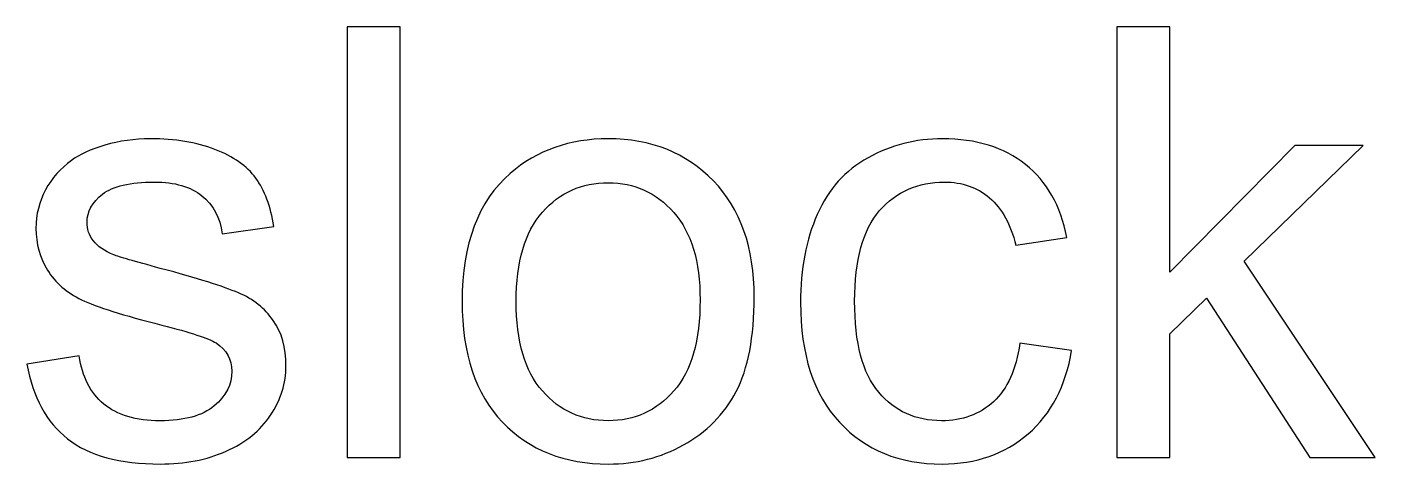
# Model space of a CAD drawing. Header units: millimetres. Extents: x -489 to 489, y -241 to 468.
# Drawn here: x -7.16 to 21.33, y 393.05 to 402.29 of the extents above; entities that cross this region are included whole.
import ezdxf

# ---------------------------------------------------------------- set-up
doc = ezdxf.new("R2010")
doc.units = ezdxf.units.MM
doc.header["$MEASUREMENT"] = 0
doc.layers.add('Layer 1', color=7, linetype='Continuous')

msp = doc.modelspace()

# ---------------------------------------------------------------- linework, layer by layer
at = {"layer": 'Layer 1', "color": 250}
for points, knots in [([(-0.3883, 393.1943), (-0.3883, 393.1943), (-0.3883, 402.2875), (-0.3883, 402.2875), (-0.3883, 402.2875), (-0.3883, 402.2875), (0.7293, 402.2875), (0.7293, 402.2875), (0.7293, 402.2875), (0.7293, 402.2875), (0.7293, 393.1943), (0.7293, 393.1943), (0.7293, 393.1943), (0.7293, 393.1943), (-0.3883, 393.1943), (-0.3883, 393.1943)], [0, 0, 0, 0, 0.2, 0.2, 0.2, 0.2, 0.4, 0.4, 0.4, 0.4, 0.6, 0.6, 0.6, 0.6, 1, 1, 1, 1]), ([(15.8761, 393.1943), (15.8761, 393.1943), (15.8761, 402.2875), (15.8761, 402.2875), (15.8761, 402.2875), (15.8761, 402.2875), (16.9937, 402.2875), (16.9937, 402.2875), (16.9937, 402.2875), (16.9937, 402.2875), (16.9937, 397.108), (16.9937, 397.108), (16.9937, 397.108), (16.9937, 397.108), (19.6353, 399.7856), (19.6353, 399.7856), (19.6353, 399.7856), (19.6353, 399.7856), (21.0789, 399.7856), (21.0789, 399.7856), (21.0789, 399.7856), (21.0789, 399.7856), (18.5643, 397.3366), (18.5643, 397.3366), (18.5643, 397.3366), (18.5643, 397.3366), (21.3329, 393.1943), (21.3329, 393.1943), (21.3329, 393.1943), (21.3329, 393.1943), (19.9571, 393.1943), (19.9571, 393.1943), (19.9571, 393.1943), (19.9571, 393.1943), (17.7684, 396.5619), (17.7684, 396.5619), (17.7684, 396.5619), (17.7684, 396.5619), (16.9937, 395.8084), (16.9937, 395.8084), (16.9937, 395.8084), (16.9937, 395.8084), (16.9937, 393.1943), (16.9937, 393.1943), (16.9937, 393.1943), (16.9937, 393.1943), (15.8761, 393.1943), (15.8761, 393.1943)], [0, 0, 0, 0, 0.0769231, 0.0769231, 0.0769231, 0.0769231, 0.1538462, 0.1538462, 0.1538462, 0.1538462, 0.2307692, 0.2307692, 0.2307692, 0.2307692, 0.3076923, 0.3076923, 0.3076923, 0.3076923, 0.3846154, 0.3846154, 0.3846154, 0.3846154, 0.4615385, 0.4615385, 0.4615385, 0.4615385, 0.5384615, 0.5384615, 0.5384615, 0.5384615, 0.6153846, 0.6153846, 0.6153846, 0.6153846, 0.6923077, 0.6923077, 0.6923077, 0.6923077, 0.7692308, 0.7692308, 0.7692308, 0.7692308, 0.8461538, 0.8461538, 0.8461538, 0.8461538, 1, 1, 1, 1]), ([(-7.1574, 395.1628), (-7.1574, 395.1628), (-6.0525, 395.3406), (-6.0525, 395.3406), (-6.0525, 395.3406), (-5.9911, 394.8982), (-5.8175, 394.5596), (-5.5339, 394.3225), (-5.5339, 394.3225), (-5.2503, 394.0875), (-4.8523, 393.969), (-4.3443, 393.969), (-4.3443, 393.969), (-3.83, 393.969), (-3.449, 394.0727), (-3.1992, 394.2823), (-3.1992, 394.2823), (-2.9516, 394.4897), (-2.8267, 394.7352), (-2.8267, 395.0168), (-2.8267, 395.0168), (-2.8267, 395.2686), (-2.9389, 395.4676), (-3.1611, 395.6115), (-3.1611, 395.6115), (-3.3178, 395.711), (-3.6988, 395.8359), (-4.3041, 395.9904), (-4.3041, 395.9904), (-5.1212, 396.1957), (-5.6863, 396.3735), (-6.0038, 396.5238), (-6.0038, 396.5238), (-6.3192, 396.6762), (-6.5584, 396.8837), (-6.7214, 397.1504), (-6.7214, 397.1504), (-6.8843, 397.4149), (-6.9669, 397.7092), (-6.9669, 398.0309), (-6.9669, 398.0309), (-6.9669, 398.3251), (-6.8992, 398.596), (-6.7658, 398.8458), (-6.7658, 398.8458), (-6.6303, 399.0956), (-6.4483, 399.303), (-6.2176, 399.4681), (-6.2176, 399.4681), (-6.044, 399.5951), (-5.807, 399.7031), (-5.5085, 399.792), (-5.5085, 399.792), (-5.2079, 399.8809), (-4.8883, 399.9253), (-4.5454, 399.9253), (-4.5454, 399.9253), (-4.029, 399.9253), (-3.576, 399.8512), (-3.1865, 399.7009), (-3.1865, 399.7009), (-2.7949, 399.5528), (-2.5071, 399.3496), (-2.3208, 399.0956), (-2.3208, 399.0956), (-2.1367, 398.8395), (-2.0075, 398.4987), (-1.9377, 398.0711), (-1.9377, 398.0711), (-1.9377, 398.0711), (-3.0299, 397.9187), (-3.0299, 397.9187), (-3.0299, 397.9187), (-3.0786, 398.2616), (-3.2225, 398.5304), (-3.4596, 398.723), (-3.4596, 398.723), (-3.6966, 398.9157), (-4.0311, 399.0109), (-4.465, 399.0109), (-4.465, 399.0109), (-4.9751, 399.0109), (-5.3413, 398.9262), (-5.5593, 398.7569), (-5.5593, 398.7569), (-5.7773, 398.5876), (-5.8874, 398.3886), (-5.8874, 398.1621), (-5.8874, 398.1621), (-5.8874, 398.0182), (-5.8429, 397.887), (-5.7519, 397.7705), (-5.7519, 397.7705), (-5.6609, 397.652), (-5.5191, 397.5525), (-5.3244, 397.4742), (-5.3244, 397.4742), (-5.2122, 397.4319), (-4.8862, 397.3366), (-4.3401, 397.1885), (-4.3401, 397.1885), (-3.5527, 396.9789), (-3.0024, 396.8053), (-2.6891, 396.672), (-2.6891, 396.672), (-2.3758, 396.5386), (-2.1303, 396.3418), (-1.9525, 396.0878), (-1.9525, 396.0878), (-1.7726, 395.8317), (-1.6837, 395.5142), (-1.6837, 395.1332), (-1.6837, 395.1332), (-1.6837, 394.7628), (-1.7916, 394.4135), (-2.0097, 394.0854), (-2.0097, 394.0854), (-2.2277, 393.7573), (-2.5409, 393.5033), (-2.9495, 393.3234), (-2.9495, 393.3234), (-3.3601, 393.1435), (-3.8236, 393.0546), (-4.3401, 393.0546), (-4.3401, 393.0546), (-5.1952, 393.0546), (-5.8493, 393.2324), (-6.298, 393.5859), (-6.298, 393.5859), (-6.7468, 393.9415), (-7.0325, 394.4664), (-7.1574, 395.1628)], [0, 0, 0, 0, 0.0294118, 0.0294118, 0.0294118, 0.0294118, 0.0588235, 0.0588235, 0.0588235, 0.0588235, 0.0882353, 0.0882353, 0.0882353, 0.0882353, 0.1176471, 0.1176471, 0.1176471, 0.1176471, 0.1470588, 0.1470588, 0.1470588, 0.1470588, 0.1764706, 0.1764706, 0.1764706, 0.1764706, 0.2058824, 0.2058824, 0.2058824, 0.2058824, 0.2352941, 0.2352941, 0.2352941, 0.2352941, 0.2647059, 0.2647059, 0.2647059, 0.2647059, 0.2941176, 0.2941176, 0.2941176, 0.2941176, 0.3235294, 0.3235294, 0.3235294, 0.3235294, 0.3529412, 0.3529412, 0.3529412, 0.3529412, 0.3823529, 0.3823529, 0.3823529, 0.3823529, 0.4117647, 0.4117647, 0.4117647, 0.4117647, 0.4411765, 0.4411765, 0.4411765, 0.4411765, 0.4705882, 0.4705882, 0.4705882, 0.4705882, 0.5, 0.5, 0.5, 0.5, 0.5294118, 0.5294118, 0.5294118, 0.5294118, 0.5588235, 0.5588235, 0.5588235, 0.5588235, 0.5882353, 0.5882353, 0.5882353, 0.5882353, 0.6176471, 0.6176471, 0.6176471, 0.6176471, 0.6470588, 0.6470588, 0.6470588, 0.6470588, 0.6764706, 0.6764706, 0.6764706, 0.6764706, 0.7058824, 0.7058824, 0.7058824, 0.7058824, 0.7352941, 0.7352941, 0.7352941, 0.7352941, 0.7647059, 0.7647059, 0.7647059, 0.7647059, 0.7941176, 0.7941176, 0.7941176, 0.7941176, 0.8235294, 0.8235294, 0.8235294, 0.8235294, 0.8529412, 0.8529412, 0.8529412, 0.8529412, 0.8823529, 0.8823529, 0.8823529, 0.8823529, 0.9117647, 0.9117647, 0.9117647, 0.9117647, 0.9411765, 0.9411765, 0.9411765, 0.9411765, 1, 1, 1, 1]), ([(2.0395, 396.49), (2.0395, 397.707), (2.3782, 398.6087), (3.0576, 399.1951), (3.0576, 399.1951), (3.6228, 399.6819), (4.3149, 399.9253), (5.1298, 399.9253), (5.1298, 399.9253), (6.0337, 399.9253), (6.7745, 399.629), (7.3502, 399.0363), (7.3502, 399.0363), (7.9238, 398.4458), (8.2117, 397.6266), (8.2117, 396.5831), (8.2117, 396.5831), (8.2117, 395.7364), (8.0847, 395.0718), (7.8307, 394.5871), (7.8307, 394.5871), (7.5767, 394.1024), (7.2063, 393.7256), (6.7195, 393.4568), (6.7195, 393.4568), (6.2347, 393.1879), (5.7035, 393.0546), (5.1298, 393.0546), (5.1298, 393.0546), (4.207, 393.0546), (3.4619, 393.3488), (2.8925, 393.9394), (2.8925, 393.9394), (2.3231, 394.5299), (2.0395, 395.3808), (2.0395, 396.49)], [0, 0, 0, 0, 0.1, 0.1, 0.1, 0.1, 0.2, 0.2, 0.2, 0.2, 0.3, 0.3, 0.3, 0.3, 0.4, 0.4, 0.4, 0.4, 0.5, 0.5, 0.5, 0.5, 0.6, 0.6, 0.6, 0.6, 0.7, 0.7, 0.7, 0.7, 0.8, 0.8, 0.8, 0.8, 1, 1, 1, 1]), ([(13.8272, 395.6073), (13.8272, 395.6073), (14.9194, 395.4549), (14.9194, 395.4549), (14.9194, 395.4549), (14.7988, 394.7035), (14.494, 394.1172), (14.0008, 393.6917), (14.0008, 393.6917), (13.5076, 393.2663), (12.9001, 393.0546), (12.1826, 393.0546), (12.1826, 393.0546), (11.283, 393.0546), (10.5591, 393.3488), (10.013, 393.9373), (10.013, 393.9373), (9.4648, 394.5257), (9.1917, 395.3681), (9.1917, 396.4646), (9.1917, 396.4646), (9.1917, 397.1758), (9.3102, 397.7959), (9.5452, 398.3293), (9.5452, 398.3293), (9.7801, 398.8606), (10.1379, 399.2607), (10.6205, 399.5253), (10.6205, 399.5253), (11.1009, 399.792), (11.6238, 399.9253), (12.191, 399.9253), (12.191, 399.9253), (12.9043, 399.9253), (13.4907, 399.7454), (13.9436, 399.3834), (13.9436, 399.3834), (14.3987, 399.0215), (14.6908, 398.5071), (14.8178, 397.8425), (14.8178, 397.8425), (14.8178, 397.8425), (13.7383, 397.6774), (13.7383, 397.6774), (13.7383, 397.6774), (13.6346, 398.1198), (13.4526, 398.4521), (13.188, 398.6765), (13.188, 398.6765), (12.9255, 398.8987), (12.608, 399.0109), (12.2355, 399.0109), (12.2355, 399.0109), (11.6724, 399.0109), (11.2152, 398.8098), (10.8618, 398.4077), (10.8618, 398.4077), (10.5104, 398.0034), (10.3347, 397.3684), (10.3347, 396.4963), (10.3347, 396.4963), (10.3347, 395.6115), (10.504, 394.9702), (10.8427, 394.5701), (10.8427, 394.5701), (11.1835, 394.1701), (11.6259, 393.969), (12.1699, 393.969), (12.1699, 393.969), (12.6101, 393.969), (12.9763, 394.1024), (13.2684, 394.3712), (13.2684, 394.3712), (13.5626, 394.6379), (13.7489, 395.0506), (13.8272, 395.6073)], [0, 0, 0, 0, 0.05, 0.05, 0.05, 0.05, 0.1, 0.1, 0.1, 0.1, 0.15, 0.15, 0.15, 0.15, 0.2, 0.2, 0.2, 0.2, 0.25, 0.25, 0.25, 0.25, 0.3, 0.3, 0.3, 0.3, 0.35, 0.35, 0.35, 0.35, 0.4, 0.4, 0.4, 0.4, 0.45, 0.45, 0.45, 0.45, 0.5, 0.5, 0.5, 0.5, 0.55, 0.55, 0.55, 0.55, 0.6, 0.6, 0.6, 0.6, 0.65, 0.65, 0.65, 0.65, 0.7, 0.7, 0.7, 0.7, 0.75, 0.75, 0.75, 0.75, 0.8, 0.8, 0.8, 0.8, 0.85, 0.85, 0.85, 0.85, 0.9, 0.9, 0.9, 0.9, 1, 1, 1, 1]), ([(3.1825, 396.4878), (3.1825, 395.6454), (3.3667, 395.0146), (3.735, 394.5977), (3.735, 394.5977), (4.1054, 394.1786), (4.5689, 393.969), (5.1298, 393.969), (5.1298, 393.969), (5.6844, 393.969), (6.1458, 394.1786), (6.5163, 394.5998), (6.5163, 394.5998), (6.8846, 395.021), (7.0687, 395.6623), (7.0687, 396.5238), (7.0687, 396.5238), (7.0687, 397.3366), (6.8824, 397.9526), (6.512, 398.3696), (6.512, 398.3696), (6.1416, 398.7887), (5.6802, 398.9982), (5.1298, 398.9982), (5.1298, 398.9982), (4.5689, 398.9982), (4.1054, 398.7908), (3.735, 398.3738), (3.735, 398.3738), (3.3667, 397.9568), (3.1825, 397.3282), (3.1825, 396.4878)], [0, 0, 0, 0, 0.1111111, 0.1111111, 0.1111111, 0.1111111, 0.2222222, 0.2222222, 0.2222222, 0.2222222, 0.3333333, 0.3333333, 0.3333333, 0.3333333, 0.4444444, 0.4444444, 0.4444444, 0.4444444, 0.5555556, 0.5555556, 0.5555556, 0.5555556, 0.6666667, 0.6666667, 0.6666667, 0.6666667, 0.7777778, 0.7777778, 0.7777778, 0.7777778, 1, 1, 1, 1])]:
    msp.add_open_spline(points, degree=3, knots=knots, dxfattribs=at)
at = {"layer": 'Layer 1', "color": 250, "lineweight": 9}
for points, knots in [([(-0.3883, 393.1943), (-0.3883, 393.1943), (-0.3883, 402.2875), (-0.3883, 402.2875), (-0.3883, 402.2875), (-0.3883, 402.2875), (0.7293, 402.2875), (0.7293, 402.2875), (0.7293, 402.2875), (0.7293, 402.2875), (0.7293, 393.1943), (0.7293, 393.1943), (0.7293, 393.1943), (0.7293, 393.1943), (-0.3883, 393.1943), (-0.3883, 393.1943)], [0, 0, 0, 0, 0.2, 0.2, 0.2, 0.2, 0.4, 0.4, 0.4, 0.4, 0.6, 0.6, 0.6, 0.6, 1, 1, 1, 1]), ([(15.8761, 393.1943), (15.8761, 393.1943), (15.8761, 402.2875), (15.8761, 402.2875), (15.8761, 402.2875), (15.8761, 402.2875), (16.9937, 402.2875), (16.9937, 402.2875), (16.9937, 402.2875), (16.9937, 402.2875), (16.9937, 397.108), (16.9937, 397.108), (16.9937, 397.108), (16.9937, 397.108), (19.6353, 399.7856), (19.6353, 399.7856), (19.6353, 399.7856), (19.6353, 399.7856), (21.0789, 399.7856), (21.0789, 399.7856), (21.0789, 399.7856), (21.0789, 399.7856), (18.5643, 397.3366), (18.5643, 397.3366), (18.5643, 397.3366), (18.5643, 397.3366), (21.3329, 393.1943), (21.3329, 393.1943), (21.3329, 393.1943), (21.3329, 393.1943), (19.9571, 393.1943), (19.9571, 393.1943), (19.9571, 393.1943), (19.9571, 393.1943), (17.7684, 396.5619), (17.7684, 396.5619), (17.7684, 396.5619), (17.7684, 396.5619), (16.9937, 395.8084), (16.9937, 395.8084), (16.9937, 395.8084), (16.9937, 395.8084), (16.9937, 393.1943), (16.9937, 393.1943), (16.9937, 393.1943), (16.9937, 393.1943), (15.8761, 393.1943), (15.8761, 393.1943)], [0, 0, 0, 0, 0.0769231, 0.0769231, 0.0769231, 0.0769231, 0.1538462, 0.1538462, 0.1538462, 0.1538462, 0.2307692, 0.2307692, 0.2307692, 0.2307692, 0.3076923, 0.3076923, 0.3076923, 0.3076923, 0.3846154, 0.3846154, 0.3846154, 0.3846154, 0.4615385, 0.4615385, 0.4615385, 0.4615385, 0.5384615, 0.5384615, 0.5384615, 0.5384615, 0.6153846, 0.6153846, 0.6153846, 0.6153846, 0.6923077, 0.6923077, 0.6923077, 0.6923077, 0.7692308, 0.7692308, 0.7692308, 0.7692308, 0.8461538, 0.8461538, 0.8461538, 0.8461538, 1, 1, 1, 1]), ([(-7.1574, 395.1628), (-7.1574, 395.1628), (-6.0525, 395.3406), (-6.0525, 395.3406), (-6.0525, 395.3406), (-5.9911, 394.8982), (-5.8175, 394.5596), (-5.5339, 394.3225), (-5.5339, 394.3225), (-5.2503, 394.0875), (-4.8523, 393.969), (-4.3443, 393.969), (-4.3443, 393.969), (-3.83, 393.969), (-3.449, 394.0727), (-3.1992, 394.2823), (-3.1992, 394.2823), (-2.9516, 394.4897), (-2.8267, 394.7352), (-2.8267, 395.0168), (-2.8267, 395.0168), (-2.8267, 395.2686), (-2.9389, 395.4676), (-3.1611, 395.6115), (-3.1611, 395.6115), (-3.3178, 395.711), (-3.6988, 395.8359), (-4.3041, 395.9904), (-4.3041, 395.9904), (-5.1212, 396.1957), (-5.6863, 396.3735), (-6.0038, 396.5238), (-6.0038, 396.5238), (-6.3192, 396.6762), (-6.5584, 396.8837), (-6.7214, 397.1504), (-6.7214, 397.1504), (-6.8843, 397.4149), (-6.9669, 397.7092), (-6.9669, 398.0309), (-6.9669, 398.0309), (-6.9669, 398.3251), (-6.8992, 398.596), (-6.7658, 398.8458), (-6.7658, 398.8458), (-6.6303, 399.0956), (-6.4483, 399.303), (-6.2176, 399.4681), (-6.2176, 399.4681), (-6.044, 399.5951), (-5.807, 399.7031), (-5.5085, 399.792), (-5.5085, 399.792), (-5.2079, 399.8809), (-4.8883, 399.9253), (-4.5454, 399.9253), (-4.5454, 399.9253), (-4.029, 399.9253), (-3.576, 399.8512), (-3.1865, 399.7009), (-3.1865, 399.7009), (-2.7949, 399.5528), (-2.5071, 399.3496), (-2.3208, 399.0956), (-2.3208, 399.0956), (-2.1367, 398.8395), (-2.0075, 398.4987), (-1.9377, 398.0711), (-1.9377, 398.0711), (-1.9377, 398.0711), (-3.0299, 397.9187), (-3.0299, 397.9187), (-3.0299, 397.9187), (-3.0786, 398.2616), (-3.2225, 398.5304), (-3.4596, 398.723), (-3.4596, 398.723), (-3.6966, 398.9157), (-4.0311, 399.0109), (-4.465, 399.0109), (-4.465, 399.0109), (-4.9751, 399.0109), (-5.3413, 398.9262), (-5.5593, 398.7569), (-5.5593, 398.7569), (-5.7773, 398.5876), (-5.8874, 398.3886), (-5.8874, 398.1621), (-5.8874, 398.1621), (-5.8874, 398.0182), (-5.8429, 397.887), (-5.7519, 397.7705), (-5.7519, 397.7705), (-5.6609, 397.652), (-5.5191, 397.5525), (-5.3244, 397.4742), (-5.3244, 397.4742), (-5.2122, 397.4319), (-4.8862, 397.3366), (-4.3401, 397.1885), (-4.3401, 397.1885), (-3.5527, 396.9789), (-3.0024, 396.8053), (-2.6891, 396.672), (-2.6891, 396.672), (-2.3758, 396.5386), (-2.1303, 396.3418), (-1.9525, 396.0878), (-1.9525, 396.0878), (-1.7726, 395.8317), (-1.6837, 395.5142), (-1.6837, 395.1332), (-1.6837, 395.1332), (-1.6837, 394.7628), (-1.7916, 394.4135), (-2.0097, 394.0854), (-2.0097, 394.0854), (-2.2277, 393.7573), (-2.5409, 393.5033), (-2.9495, 393.3234), (-2.9495, 393.3234), (-3.3601, 393.1435), (-3.8236, 393.0546), (-4.3401, 393.0546), (-4.3401, 393.0546), (-5.1952, 393.0546), (-5.8493, 393.2324), (-6.298, 393.5859), (-6.298, 393.5859), (-6.7468, 393.9415), (-7.0325, 394.4664), (-7.1574, 395.1628)], [0, 0, 0, 0, 0.0294118, 0.0294118, 0.0294118, 0.0294118, 0.0588235, 0.0588235, 0.0588235, 0.0588235, 0.0882353, 0.0882353, 0.0882353, 0.0882353, 0.1176471, 0.1176471, 0.1176471, 0.1176471, 0.1470588, 0.1470588, 0.1470588, 0.1470588, 0.1764706, 0.1764706, 0.1764706, 0.1764706, 0.2058824, 0.2058824, 0.2058824, 0.2058824, 0.2352941, 0.2352941, 0.2352941, 0.2352941, 0.2647059, 0.2647059, 0.2647059, 0.2647059, 0.2941176, 0.2941176, 0.2941176, 0.2941176, 0.3235294, 0.3235294, 0.3235294, 0.3235294, 0.3529412, 0.3529412, 0.3529412, 0.3529412, 0.3823529, 0.3823529, 0.3823529, 0.3823529, 0.4117647, 0.4117647, 0.4117647, 0.4117647, 0.4411765, 0.4411765, 0.4411765, 0.4411765, 0.4705882, 0.4705882, 0.4705882, 0.4705882, 0.5, 0.5, 0.5, 0.5, 0.5294118, 0.5294118, 0.5294118, 0.5294118, 0.5588235, 0.5588235, 0.5588235, 0.5588235, 0.5882353, 0.5882353, 0.5882353, 0.5882353, 0.6176471, 0.6176471, 0.6176471, 0.6176471, 0.6470588, 0.6470588, 0.6470588, 0.6470588, 0.6764706, 0.6764706, 0.6764706, 0.6764706, 0.7058824, 0.7058824, 0.7058824, 0.7058824, 0.7352941, 0.7352941, 0.7352941, 0.7352941, 0.7647059, 0.7647059, 0.7647059, 0.7647059, 0.7941176, 0.7941176, 0.7941176, 0.7941176, 0.8235294, 0.8235294, 0.8235294, 0.8235294, 0.8529412, 0.8529412, 0.8529412, 0.8529412, 0.8823529, 0.8823529, 0.8823529, 0.8823529, 0.9117647, 0.9117647, 0.9117647, 0.9117647, 0.9411765, 0.9411765, 0.9411765, 0.9411765, 1, 1, 1, 1]), ([(2.0395, 396.49), (2.0395, 397.707), (2.3782, 398.6087), (3.0576, 399.1951), (3.0576, 399.1951), (3.6228, 399.6819), (4.3149, 399.9253), (5.1298, 399.9253), (5.1298, 399.9253), (6.0337, 399.9253), (6.7745, 399.629), (7.3502, 399.0363), (7.3502, 399.0363), (7.9238, 398.4458), (8.2117, 397.6266), (8.2117, 396.5831), (8.2117, 396.5831), (8.2117, 395.7364), (8.0847, 395.0718), (7.8307, 394.5871), (7.8307, 394.5871), (7.5767, 394.1024), (7.2063, 393.7256), (6.7195, 393.4568), (6.7195, 393.4568), (6.2347, 393.1879), (5.7035, 393.0546), (5.1298, 393.0546), (5.1298, 393.0546), (4.207, 393.0546), (3.4619, 393.3488), (2.8925, 393.9394), (2.8925, 393.9394), (2.3231, 394.5299), (2.0395, 395.3808), (2.0395, 396.49)], [0, 0, 0, 0, 0.1, 0.1, 0.1, 0.1, 0.2, 0.2, 0.2, 0.2, 0.3, 0.3, 0.3, 0.3, 0.4, 0.4, 0.4, 0.4, 0.5, 0.5, 0.5, 0.5, 0.6, 0.6, 0.6, 0.6, 0.7, 0.7, 0.7, 0.7, 0.8, 0.8, 0.8, 0.8, 1, 1, 1, 1]), ([(13.8272, 395.6073), (13.8272, 395.6073), (14.9194, 395.4549), (14.9194, 395.4549), (14.9194, 395.4549), (14.7988, 394.7035), (14.494, 394.1172), (14.0008, 393.6917), (14.0008, 393.6917), (13.5076, 393.2663), (12.9001, 393.0546), (12.1826, 393.0546), (12.1826, 393.0546), (11.283, 393.0546), (10.5591, 393.3488), (10.013, 393.9373), (10.013, 393.9373), (9.4648, 394.5257), (9.1917, 395.3681), (9.1917, 396.4646), (9.1917, 396.4646), (9.1917, 397.1758), (9.3102, 397.7959), (9.5452, 398.3293), (9.5452, 398.3293), (9.7801, 398.8606), (10.1379, 399.2607), (10.6205, 399.5253), (10.6205, 399.5253), (11.1009, 399.792), (11.6238, 399.9253), (12.191, 399.9253), (12.191, 399.9253), (12.9043, 399.9253), (13.4907, 399.7454), (13.9436, 399.3834), (13.9436, 399.3834), (14.3987, 399.0215), (14.6908, 398.5071), (14.8178, 397.8425), (14.8178, 397.8425), (14.8178, 397.8425), (13.7383, 397.6774), (13.7383, 397.6774), (13.7383, 397.6774), (13.6346, 398.1198), (13.4526, 398.4521), (13.188, 398.6765), (13.188, 398.6765), (12.9255, 398.8987), (12.608, 399.0109), (12.2355, 399.0109), (12.2355, 399.0109), (11.6724, 399.0109), (11.2152, 398.8098), (10.8618, 398.4077), (10.8618, 398.4077), (10.5104, 398.0034), (10.3347, 397.3684), (10.3347, 396.4963), (10.3347, 396.4963), (10.3347, 395.6115), (10.504, 394.9702), (10.8427, 394.5701), (10.8427, 394.5701), (11.1835, 394.1701), (11.6259, 393.969), (12.1699, 393.969), (12.1699, 393.969), (12.6101, 393.969), (12.9763, 394.1024), (13.2684, 394.3712), (13.2684, 394.3712), (13.5626, 394.6379), (13.7489, 395.0506), (13.8272, 395.6073)], [0, 0, 0, 0, 0.05, 0.05, 0.05, 0.05, 0.1, 0.1, 0.1, 0.1, 0.15, 0.15, 0.15, 0.15, 0.2, 0.2, 0.2, 0.2, 0.25, 0.25, 0.25, 0.25, 0.3, 0.3, 0.3, 0.3, 0.35, 0.35, 0.35, 0.35, 0.4, 0.4, 0.4, 0.4, 0.45, 0.45, 0.45, 0.45, 0.5, 0.5, 0.5, 0.5, 0.55, 0.55, 0.55, 0.55, 0.6, 0.6, 0.6, 0.6, 0.65, 0.65, 0.65, 0.65, 0.7, 0.7, 0.7, 0.7, 0.75, 0.75, 0.75, 0.75, 0.8, 0.8, 0.8, 0.8, 0.85, 0.85, 0.85, 0.85, 0.9, 0.9, 0.9, 0.9, 1, 1, 1, 1]), ([(3.1825, 396.4878), (3.1825, 395.6454), (3.3667, 395.0146), (3.735, 394.5977), (3.735, 394.5977), (4.1054, 394.1786), (4.5689, 393.969), (5.1298, 393.969), (5.1298, 393.969), (5.6844, 393.969), (6.1458, 394.1786), (6.5163, 394.5998), (6.5163, 394.5998), (6.8846, 395.021), (7.0687, 395.6623), (7.0687, 396.5238), (7.0687, 396.5238), (7.0687, 397.3366), (6.8824, 397.9526), (6.512, 398.3696), (6.512, 398.3696), (6.1416, 398.7887), (5.6802, 398.9982), (5.1298, 398.9982), (5.1298, 398.9982), (4.5689, 398.9982), (4.1054, 398.7908), (3.735, 398.3738), (3.735, 398.3738), (3.3667, 397.9568), (3.1825, 397.3282), (3.1825, 396.4878)], [0, 0, 0, 0, 0.1111111, 0.1111111, 0.1111111, 0.1111111, 0.2222222, 0.2222222, 0.2222222, 0.2222222, 0.3333333, 0.3333333, 0.3333333, 0.3333333, 0.4444444, 0.4444444, 0.4444444, 0.4444444, 0.5555556, 0.5555556, 0.5555556, 0.5555556, 0.6666667, 0.6666667, 0.6666667, 0.6666667, 0.7777778, 0.7777778, 0.7777778, 0.7777778, 1, 1, 1, 1])]:
    msp.add_open_spline(points, degree=3, knots=knots, dxfattribs=at)

doc.saveas('drawing.dxf')
